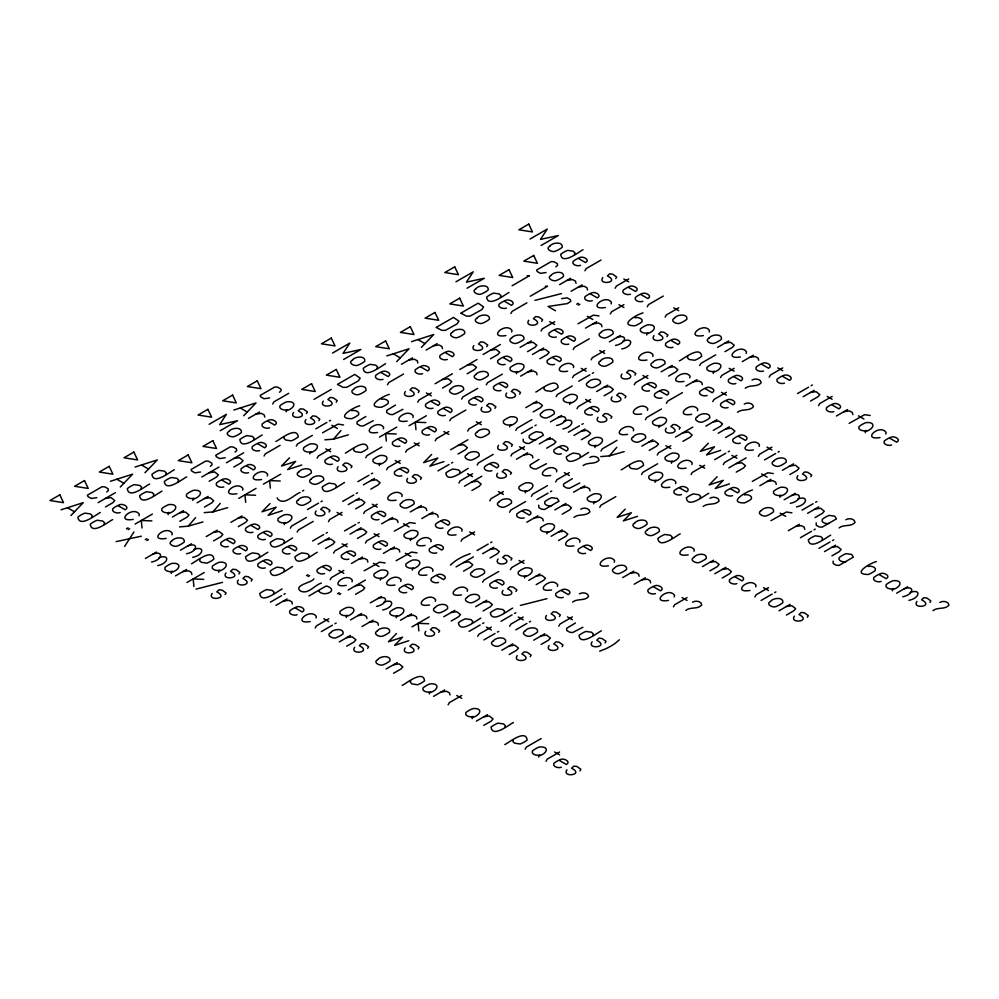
<?xml version="1.0" encoding="UTF-8"?>
<svg xmlns="http://www.w3.org/2000/svg" width="999" height="999" viewBox="0 0 999 999"><rect width="100%" height="100%" fill="white"/><g stroke="black" fill="none" stroke-linecap="round" stroke-linejoin="round"><path stroke-width="1.5" d="M277.272 497.827L277.247 498.451C283.766 506.63 293.906 494.692 300.05 492.457M191.92 574.512L191.358 572.327L188.461 570.791L182.917 571.59M264.797 417.095L264.236 414.91L261.338 413.374L255.781 414.173M292.357 604.008L291.808 601.81L288.911 600.287L283.354 601.086M417.819 362.949L417.257 360.764L414.36 359.228L408.803 360.027M367.869 562.112L367.32 559.915L364.423 558.379L358.866 559.19M442.495 348.701L441.933 346.503L439.036 344.98L433.479 345.779M397.989 522.489L397.427 520.304L394.53 518.768L388.973 519.567M366.933 618.556L366.371 616.371L363.474 614.835L357.929 615.634M399.787 552.035L399.225 549.837L396.328 548.314L390.771 549.113M378.409 625.187L377.847 622.989L374.95 621.465L369.393 622.265M426.723 510.589L426.161 508.391L423.276 506.868L417.719 507.667M438.199 517.22L437.637 515.022L434.752 513.498L429.195 514.298M416.895 618.905L416.333 616.708L413.436 615.184L407.879 615.983M537.037 374.787L536.475 372.602L533.578 371.066L528.034 371.865M576.023 283.304L575.461 281.106L572.564 279.583L567.007 280.382M449.975 695.004L449.425 692.806L446.528 691.283L440.971 692.082M587.499 289.935L586.937 287.737L584.04 286.201L578.483 287.013M532.867 457.879L532.305 455.681L529.408 454.145L523.851 454.957M601.947 326.773L601.386 324.575L598.488 323.039L592.931 323.851M543.244 520.866L542.682 518.668L539.785 517.132L534.228 517.944M590.009 490.871L589.447 488.673L586.55 487.15L581.006 487.949M702.297 384.702L701.735 382.505L698.838 380.981L693.281 381.78M639.148 576.236L638.586 574.038L635.689 572.502L630.132 573.314M650.624 582.854L650.062 580.656L647.165 579.133L641.608 579.932M758.691 360.264L758.129 358.079L755.244 356.543L749.687 357.342M776.248 484.39L775.686 482.205L772.789 480.669L767.232 481.468M804.757 529.358L804.195 527.16L801.298 525.636L795.753 526.436M852.871 414.647L852.309 412.45L849.412 410.914L843.855 411.725M199.937 559.19L199.675 560.751L201.398 562.312L206.943 563.124A26.636 15.385 0 0 0 213.886 559.115C212.5 547.639 194.455 562.637 191.521 563.748M284.315 436.925L284.053 438.474L285.776 440.047L291.321 440.846A26.636 15.385 0 0 0 298.264 436.838C296.878 425.362 278.833 440.372 275.899 441.471M353.808 448.551L353.546 450.099L355.269 451.673L360.826 452.472A26.636 15.385 0 0 0 367.769 448.464C366.383 436.988 348.326 451.998 345.392 453.096M544.218 387.487L543.956 389.048L545.679 390.609L551.223 391.408A26.636 15.385 0 0 0 558.166 387.4C556.78 375.924 538.736 390.934 535.801 392.033M410.626 680.843L410.364 682.392L412.088 683.953L417.644 684.765A26.636 15.385 0 0 0 424.587 680.756C423.189 669.28 405.144 684.278 402.21 685.389M629.632 465.297L629.37 466.858L631.093 468.419L636.65 469.218A26.636 15.385 0 0 0 643.593 465.209C642.207 453.733 624.15 468.743 621.216 469.842M687.749 356.356L687.474 357.917L689.198 359.478L694.755 360.277A26.636 15.385 0 0 0 701.698 356.268C700.311 344.792 682.267 359.802 679.32 360.901M513.199 740.059L512.924 741.608L514.647 743.181L520.204 743.98A26.636 15.385 0 0 0 527.147 739.972C525.761 728.496 507.717 743.493 504.782 744.605M139.011 515.809L139.311 514.223C132.867 505.157 114.236 522.452 133.229 519.405M171.965 534.84L172.265 533.254C165.822 524.175 147.19 541.47 166.184 538.424M242.67 490.159L242.969 488.573C236.526 479.508 217.894 496.803 236.888 493.756M267.345 475.911L267.645 474.325C261.201 465.259 242.57 482.554 261.563 479.508M383.341 428.883L383.641 427.297C377.197 418.231 358.566 435.527 377.572 432.48M412.962 417.495L413.261 415.909C406.818 406.83 388.186 424.125 407.192 421.079M316.009 617.994L316.308 616.408C309.865 607.342 291.233 624.637 310.227 621.59M352.035 581.805L352.335 580.219C345.891 571.153 327.26 588.436 346.266 585.402M401.873 496.578L402.172 494.992C395.716 485.926 377.098 503.221 396.091 500.174M511.675 331.993L511.988 330.407C505.531 321.341 486.913 338.636 505.906 335.589M400.774 581.443L401.074 579.857C394.63 570.791 375.999 588.086 395.005 585.039M430.894 541.833L431.193 540.247C424.737 531.181 406.118 548.476 425.112 545.429M432.692 571.378L432.992 569.792C426.548 560.714 407.917 578.009 426.91 574.962M461.85 531.206L462.15 529.62C455.706 520.554 437.075 537.849 456.068 534.802M435.339 601.398L435.639 599.812C429.195 590.746 410.564 608.041 429.558 604.994M573.401 367.62L573.701 366.034C567.257 356.968 548.626 374.263 567.619 371.216M611.138 303.921L611.45 302.335C604.994 293.269 586.376 310.564 605.369 307.517M467.245 591.321L467.557 589.735C461.101 580.669 442.47 597.964 461.476 594.917M556.505 471.865L556.818 470.279C550.362 461.213 531.743 478.509 550.736 475.462M652.747 356.443L653.046 354.857C646.603 345.791 627.971 363.074 646.965 360.027M633.378 430.756L633.691 429.17C627.235 420.104 608.616 437.387 627.609 434.353M557.392 586.363L557.692 584.79C551.248 575.711 532.617 593.006 551.61 589.959M579.72 542.27L580.032 540.684C573.576 531.618 554.957 548.901 573.95 545.854M647.452 410.377L647.764 408.791C641.308 399.725 622.689 417.02 641.683 413.973M709.153 332.005L709.452 330.419C703.009 321.353 684.377 338.649 703.371 335.602M689.772 377.822L690.084 376.236C683.628 367.17 665.009 384.453 684.003 381.406M614.285 562.225L614.585 560.639C608.141 551.56 589.51 568.856 608.503 565.809M697.439 410.739L697.739 409.153C691.296 400.087 672.664 417.382 691.658 414.335M675.599 483.628L675.911 482.042C669.455 472.977 650.824 490.272 669.829 487.225M746.178 353.384L746.478 351.798C740.034 342.732 721.403 360.027 740.396 356.98M691.895 464.535L692.195 462.949C685.751 453.883 667.12 471.178 686.113 468.131M694.005 551.248L694.305 549.662C687.861 540.596 669.23 557.892 688.236 554.845M674.263 596.853L674.562 595.267C668.119 586.188 649.487 603.483 668.493 600.436M759.153 446.378L759.452 444.792C753.009 435.714 734.377 453.009 753.371 449.962M755.731 586.888L756.031 585.302C749.575 576.223 730.956 593.518 749.949 590.471M885.776 433.978L886.076 432.392C879.632 423.326 861.001 440.621 879.994 437.574M91.708 517.232L92.183 515.571L90.422 513.923L84.878 513.124A26.636 15.385 0 0 0 77.934 517.132C79.321 528.608 97.365 513.598 100.3 512.499M104.058 524.35L104.52 522.702L102.772 521.053L97.215 520.242A26.636 15.385 0 0 0 90.272 524.25C91.658 535.726 109.715 520.729 112.65 519.617M141.071 488.736L141.546 487.075L139.785 485.427L134.228 484.627A26.636 15.385 0 0 0 127.285 488.636C128.684 500.112 146.728 485.102 149.663 484.003M165.747 474.475L166.221 472.827L164.473 471.178L158.916 470.367A26.636 15.385 0 0 0 151.973 474.388C153.359 485.864 171.403 470.854 174.338 469.755M153.409 495.854L153.883 494.205L152.135 492.544L146.578 491.745A26.636 15.385 0 0 0 139.635 495.754C141.021 507.23 159.066 492.232 162 491.121M178.097 481.605L178.559 479.957L176.811 478.296L171.254 477.497A26.636 15.385 0 0 0 164.311 481.506C165.697 492.982 183.754 477.972 186.688 476.873M253.621 439.71L254.083 438.062L252.335 436.413L246.778 435.614A26.636 15.385 0 0 0 239.835 439.622C241.221 451.098 259.278 436.088 262.213 434.99M259.315 557.005L259.79 555.344L258.042 553.696L252.485 552.897A26.636 15.385 0 0 0 245.542 556.905C246.928 568.381 264.972 553.371 267.907 552.272M377.023 368.469L377.497 366.82L375.736 365.159L370.179 364.36A26.636 15.385 0 0 0 363.236 368.369C364.635 379.845 382.679 364.835 385.614 363.736M284.003 542.757L284.465 541.096L282.717 539.448L277.16 538.648A26.636 15.385 0 0 0 270.217 542.657C271.603 554.133 289.66 539.123 292.595 538.024M335.951 487.25L336.413 485.589L334.665 483.941L329.108 483.141A26.636 15.385 0 0 0 322.165 487.15C323.551 498.626 341.608 483.616 344.543 482.517M284.003 571.253L284.478 569.605L282.717 567.944L277.173 567.145A26.636 15.385 0 0 0 270.23 571.153C271.616 582.629 289.66 567.619 292.595 566.52M273.526 593.706L274.001 592.045L272.24 590.397L266.683 589.597A26.636 15.385 0 0 0 259.74 593.606C261.126 605.082 279.183 590.072 282.118 588.973M308.691 557.005L309.153 555.357L307.405 553.696L301.848 552.897A26.636 15.385 0 0 0 294.905 556.905C296.291 568.381 314.348 553.371 317.282 552.272M500.424 297.227L500.899 295.567L499.138 293.918L493.581 293.119A26.636 15.385 0 0 0 486.638 297.128C488.024 308.604 506.081 293.594 509.015 292.495M574.462 254.483L574.937 252.822L573.189 251.174L567.632 250.374A26.636 15.385 0 0 0 560.689 254.383C562.075 265.859 580.119 250.849 583.054 249.75M459.602 473.139L460.077 471.491L458.316 469.842L452.772 469.031A26.636 15.385 0 0 0 445.829 473.039C447.215 484.515 465.259 469.518 468.194 468.406M523.164 439.173L523.289 441.645L526.298 443.281L529.07 443.481L543.468 435.164L541.733 432.492L536.176 431.693A26.636 15.385 0 0 0 529.233 435.701C527.584 438.961 533.653 440.571 536.026 439.747M538.736 505.157L538.873 507.642L541.87 509.265L544.655 509.465L559.04 501.161L557.305 498.489L551.748 497.689A26.636 15.385 0 0 0 544.805 501.698C543.156 504.945 549.225 506.555 551.598 505.744M472.215 622.914L472.689 621.266L470.929 619.617L465.384 618.806A26.636 15.385 0 0 0 458.441 622.814C459.827 634.29 477.872 619.293 480.806 618.181M580.044 457.18L580.506 455.532L578.758 453.871L573.201 453.071A26.636 15.385 0 0 0 566.258 457.08C567.644 468.556 585.701 453.558 588.636 452.447M504.133 612.849L504.595 611.188L502.847 609.54L497.29 608.741A26.636 15.385 0 0 0 490.347 612.749C491.733 624.225 509.79 609.215 512.724 608.116M504.832 727.247L505.294 725.586L503.546 723.938L497.989 723.139A26.636 15.385 0 0 0 491.046 727.147C492.432 738.623 510.489 723.613 513.424 722.514M592.794 635.539L593.256 633.878L591.508 632.23L585.951 631.43A26.636 15.385 0 0 0 579.008 635.439C580.394 646.915 598.451 631.905 601.386 630.806M671.64 538.573L672.115 536.913L670.366 535.264L664.81 534.465A26.636 15.385 0 0 0 657.866 538.473C659.253 549.949 677.297 534.94 680.232 533.841M700.137 498.026L700.611 496.366L698.863 494.717L693.306 493.918A26.636 15.385 0 0 0 686.363 497.927C687.749 509.403 705.794 494.393 708.728 493.294M816.183 522.852L816.32 525.324L819.33 526.96L822.102 527.16L836.488 518.856L834.752 516.183L829.195 515.372A26.636 15.385 0 0 0 822.252 519.38C820.604 522.639 826.673 524.25 829.045 523.439M822.09 539.935L822.552 538.274L820.803 536.625L815.246 535.826A26.636 15.385 0 0 0 808.303 539.835C809.689 551.311 827.746 536.301 830.681 535.202M833.091 561.113L833.228 563.586L836.225 565.222L839.01 565.422L853.396 557.105L851.66 554.433L846.103 553.633A26.636 15.385 0 0 0 839.16 557.642C837.512 560.901 843.581 562.512 845.953 561.688M124.575 546.465L133.953 531.93M179.533 526.898L188.174 526.186L195.579 517.632M204.208 512.649L212.849 511.938L220.255 503.384M324.9 439.835L333.541 439.123L340.946 430.569M600.724 456.593L609.365 455.881L616.77 447.327M70.929 515.496L83.267 502.659L61.051 509.79M120.292 486.988L132.63 474.163L110.414 481.293M144.967 472.739L157.318 459.915L135.09 467.045M243.694 415.746L256.031 402.922L233.816 410.052M396.715 361.601L409.053 348.776L386.838 355.894M421.391 347.352L433.741 334.528L411.513 341.646M289.485 457.854L281.456 466.046L295.654 461.426L287.637 469.617L301.798 464.997M269.992 503.596L261.975 511.8L276.161 507.167L268.144 515.359L282.305 510.739M431.655 454.445L423.638 462.637L437.824 458.004L429.807 466.196L443.968 461.588M396.428 633.591L388.399 641.783L402.597 637.15L394.58 645.354L408.741 640.734M625.187 509.178L617.157 517.37L631.356 512.737L623.326 520.941L637.499 516.321M708.353 443.206L700.336 451.398L714.522 446.765L706.505 454.957L720.666 450.349M717.12 476.76L709.103 484.965L723.288 480.332L715.272 488.523L729.445 483.903M450.437 565.034L454.445 561.65A56.131 32.405 0 0 1 464.323 555.943L470.192 553.633M619.405 639.785L615.396 643.169A56.131 32.405 0 0 1 605.519 648.875L599.65 651.186M306.506 413.536L307.442 411.938L303.496 409.128L300.412 408.778L298.177 410.864C311.588 417.744 287.987 420.492 293.556 412.475M336.238 402.21L337.175 400.599L333.229 397.802L330.145 397.44L327.909 399.538C341.321 406.406 317.719 409.153 323.276 401.136M318.856 420.666L319.78 419.068L315.846 416.258L312.762 415.896L310.527 417.994C323.926 424.875 300.337 427.622 305.894 419.592M418.319 392.595L419.243 390.996L415.309 388.186L412.225 387.837L409.99 389.922C423.389 396.803 399.8 399.55 405.357 391.533M351.074 467.769L351.998 466.158L348.064 463.361L344.967 462.999L342.732 465.097C356.144 471.965 332.542 474.712 338.112 466.695M486.8 346.641L487.724 345.042L483.791 342.232L480.706 341.87L478.471 343.968C491.883 350.849 468.281 353.596 473.838 345.567M238.923 574L239.847 572.402L235.914 569.592L232.829 569.243L230.582 571.328C243.993 578.209 220.392 580.956 225.961 572.939M225.125 594.542L226.049 592.931L222.115 590.134L219.031 589.772L216.795 591.87C230.195 598.738 206.606 601.485 212.163 593.468M541.72 321.353L542.644 319.742L538.711 316.945L535.626 316.583L533.391 318.681C546.79 325.562 523.201 328.296 528.758 320.279M251.261 581.131L252.185 579.532L248.252 576.723L245.167 576.361L242.932 578.458C256.331 585.339 232.742 588.086 238.299 580.057M329.058 512.05L329.982 510.452L326.049 507.642L322.964 507.292L320.729 509.378C334.128 516.258 310.539 519.005 316.096 510.988M615.759 278.609L616.683 276.998L612.749 274.188L609.665 273.838L607.429 275.936C620.841 282.804 597.24 285.552 602.797 277.535M494.955 408.341L495.879 406.743L491.945 403.933L488.861 403.571L486.625 405.669C500.024 412.55 476.436 415.297 481.993 407.267M420.567 479.395L421.491 477.784L417.557 474.975L414.473 474.625L412.237 476.723C425.636 483.591 402.048 486.338 407.604 478.321M519.63 394.093L520.554 392.495L516.62 389.685L513.536 389.323L511.301 391.421C524.712 398.301 501.111 401.049 506.668 393.019M511.513 446.403L512.437 444.792L508.503 441.995L505.419 441.633L503.171 443.731C516.583 450.599 492.982 453.346 498.551 445.329M510.526 474.325L511.451 472.727L507.517 469.917L504.433 469.567L502.197 471.653C515.596 478.533 492.007 481.281 497.564 473.264M666.982 336.675L667.906 335.077L663.973 332.267L660.888 331.905L658.653 334.003C672.065 340.884 648.463 343.631 654.02 335.602M634.914 375.149L635.839 373.551L631.905 370.741L628.808 370.392L626.573 372.477C639.984 379.358 616.383 382.105 621.952 374.088M625.049 397.952L625.973 396.353L622.04 393.544L618.943 393.194L616.708 395.279C630.119 402.16 606.518 404.907 612.087 396.89M610.976 418.331L611.9 416.72L607.966 413.923L604.882 413.561L602.634 415.659C616.046 422.527 592.444 425.274 598.014 417.257M367.657 648.326L368.581 646.728L364.647 643.918L361.563 643.568L359.328 645.654C372.727 652.534 349.138 655.282 354.695 647.265M511.026 560.114L511.95 558.516L508.016 555.706L504.932 555.344L502.697 557.442C516.096 564.323 492.507 567.07 498.064 559.04M418.156 648.988L419.081 647.389L415.147 644.58L412.063 644.218L409.827 646.316C423.226 653.196 399.637 655.943 405.194 647.914M438.736 632.367L439.66 630.769L435.726 627.959L432.642 627.609L430.407 629.695C443.806 636.575 420.217 639.323 425.774 631.306M679.22 429.233L680.157 427.634L676.223 424.825L673.126 424.475L670.891 426.561C684.303 433.441 660.701 436.188 666.271 428.171M515.971 591.47L516.895 589.872L512.962 587.062L509.877 586.7L507.642 588.798C521.053 595.679 497.452 598.413 503.009 590.397M559.415 616.545L560.339 614.947L556.406 612.137L553.321 611.788L551.086 613.873C564.485 620.754 540.896 623.501 546.453 615.484M530.182 656.668L531.106 655.069L527.172 652.26L524.088 651.91L521.853 653.995C535.264 660.876 511.663 663.623 517.22 655.606M562.1 646.603L563.024 644.992L559.09 642.182L556.006 641.833L553.771 643.93C567.17 650.799 543.581 653.546 549.138 645.529M605.082 642.919L606.018 641.321L602.072 638.511L598.988 638.149L596.753 640.247C610.164 647.127 586.563 649.874 592.132 641.845M810.801 476.698L811.725 475.099L807.791 472.29L804.707 471.94L802.472 474.026C815.871 480.906 792.282 483.653 797.839 475.636M579.944 770.891L580.869 769.292L576.935 766.483L573.851 766.133L571.615 768.219C585.027 775.099 561.426 777.846 566.982 769.829M807.367 617.22L808.303 615.609L804.357 612.799L801.273 612.449L799.038 614.547C812.449 621.415 788.848 624.163 794.417 616.146M929.919 602.472L930.843 600.874L926.91 598.064L923.825 597.702L921.59 599.8C934.989 606.68 911.4 609.427 916.957 601.398M106.718 491.983L108.454 490.372L108.104 488.773L104.87 486.9L102.085 486.7L87.413 495.179L87.999 496.64L91.284 498.476L96.841 497.677M279.483 392.232L281.219 390.634L280.869 389.023L277.635 387.162L274.85 386.963L260.177 395.429L260.764 396.89L264.048 398.738L269.605 397.939M228.883 431.418C223.826 434.14 231.431 437.999 234.44 436.501A26.636 15.385 0 0 0 241.383 432.492C242.407 426.673 231.481 427.609 229.133 431.281M210.377 466.333L212.113 464.722L211.763 463.124L208.529 461.251L205.744 461.051L191.071 469.53L191.658 470.991L194.942 472.839L200.499 472.028M352.285 360.177C347.227 362.899 354.832 366.745 357.842 365.247A26.636 15.385 0 0 0 364.785 361.238C365.809 355.432 354.895 356.356 352.535 360.027M235.052 452.085L236.788 450.474L236.438 448.876L233.204 447.003L230.432 446.803L215.747 455.282L216.346 456.743L219.63 458.578L225.187 457.779M475.686 288.936C470.629 291.646 478.234 295.504 481.243 294.006A26.636 15.385 0 0 0 488.186 289.997C489.21 284.191 478.296 285.115 475.936 288.786M353.521 389.385C348.464 392.108 356.069 395.954 359.078 394.468A26.636 15.385 0 0 0 366.021 390.459C367.045 384.64 356.131 385.564 353.771 389.248M549.725 246.179C544.667 248.901 552.272 252.759 555.282 251.261A26.636 15.385 0 0 0 562.225 247.252C563.249 241.433 552.335 242.37 549.974 246.041M171.766 540.934C166.708 543.656 174.313 547.514 177.322 546.016A26.636 15.385 0 0 0 184.266 542.007C185.29 536.188 174.363 537.125 172.015 540.796M452.247 332.392C447.177 335.115 454.795 338.961 457.804 337.462A26.636 15.385 0 0 0 464.747 333.454C465.771 327.647 454.845 328.571 452.497 332.242M476.923 318.144C471.865 320.866 479.47 324.712 482.48 323.214A26.636 15.385 0 0 0 489.423 319.205C490.447 313.399 479.532 314.323 477.172 317.994M555.906 266.845L557.642 265.235L557.292 263.636L554.058 261.763L551.273 261.563L536.6 270.042L537.187 271.503L540.471 273.339L546.028 272.54M550.961 275.399C545.904 278.109 553.508 281.968 556.518 280.469A26.636 15.385 0 0 0 563.461 276.461C564.485 270.654 553.571 271.578 551.211 275.249M298.863 471.828C293.806 474.55 301.411 478.396 304.42 476.91A26.636 15.385 0 0 0 311.363 472.902C312.387 467.082 301.473 468.007 299.113 471.678M311.213 478.958C306.156 481.68 313.761 485.526 316.77 484.028A26.636 15.385 0 0 0 323.713 480.019C324.737 474.213 313.811 475.137 311.463 478.808M298.202 499.937C293.144 502.659 300.749 506.518 303.758 505.019A26.636 15.385 0 0 0 310.701 501.011C311.725 495.192 300.799 496.116 298.451 499.8M511.488 338.087C506.418 340.809 514.023 344.667 517.032 343.169A26.636 15.385 0 0 0 523.976 339.161C525.012 333.341 514.085 334.278 511.725 337.949M451.136 388.748C446.078 391.471 453.683 395.317 456.693 393.818A26.636 15.385 0 0 0 463.636 389.81C464.66 384.003 453.733 384.927 451.386 388.599M475.811 374.5C470.754 377.222 478.359 381.069 481.368 379.57A26.636 15.385 0 0 0 488.311 375.562C489.335 369.755 478.421 370.679 476.061 374.35M600.711 332.605C595.641 335.327 603.246 339.185 606.256 337.687A26.636 15.385 0 0 0 613.199 333.678C614.235 327.859 603.309 328.796 600.948 332.467M476.948 432.142C471.89 434.865 479.495 438.723 482.505 437.225A26.636 15.385 0 0 0 489.448 433.216C490.472 427.397 479.557 428.334 477.197 432.005M401.673 502.684C396.615 505.407 404.22 509.253 407.23 507.754A26.636 15.385 0 0 0 414.173 503.746C415.197 497.939 404.27 498.863 401.923 502.534M466.708 454.732C461.65 457.455 469.255 461.301 472.265 459.815A26.636 15.385 0 0 0 479.208 455.806C480.232 449.987 469.318 450.911 466.958 454.595M600.349 360.901C595.292 363.624 602.897 367.47 605.906 365.984A26.636 15.385 0 0 0 612.849 361.975C613.873 356.156 602.959 357.08 600.599 360.764M541.845 412.624C536.788 415.347 544.393 419.193 547.402 417.694A26.636 15.385 0 0 0 554.345 413.686C555.369 407.879 544.455 408.803 542.095 412.475M588.011 382.28C582.954 385.002 590.559 388.848 593.568 387.35A26.636 15.385 0 0 0 600.511 383.341C601.535 377.535 590.621 378.459 588.261 382.13M674.387 318.157C669.33 320.879 676.935 324.725 679.944 323.226A26.636 15.385 0 0 0 686.887 319.218C687.911 313.411 676.997 314.335 674.637 318.007M652.547 362.537C647.489 365.259 655.094 369.118 658.104 367.62A26.636 15.385 0 0 0 665.047 363.611C666.071 357.792 655.157 358.728 652.797 362.4M708.953 338.112C703.895 340.834 711.5 344.68 714.51 343.181A26.636 15.385 0 0 0 721.453 339.173C722.477 333.366 711.55 334.29 709.203 337.962M499.05 501.91C493.993 504.632 501.598 508.479 504.607 506.98A26.636 15.385 0 0 0 511.55 502.972C512.574 497.165 501.66 498.089 499.3 501.76M330.619 632.654C325.562 635.376 333.167 639.223 336.176 637.724A26.636 15.385 0 0 0 343.119 633.716C344.143 627.909 333.229 628.833 330.869 632.504M377.172 631.031C372.115 633.753 379.72 637.599 382.729 636.101A26.636 15.385 0 0 0 389.672 632.092C390.696 626.286 379.77 627.21 377.422 630.881M633.191 436.85C628.121 439.572 635.726 443.431 638.736 441.933A26.636 15.385 0 0 0 645.679 437.924C646.715 432.105 635.789 433.042 633.428 436.713M472.152 571.878C467.095 574.6 474.7 578.446 477.709 576.947A26.636 15.385 0 0 0 484.652 572.939C485.676 567.132 474.762 568.056 472.402 571.728M435.139 607.492C430.082 610.214 437.687 614.073 440.696 612.574A26.636 15.385 0 0 0 447.639 608.566C448.663 602.747 437.737 603.683 435.389 607.355M377.522 659.727C372.465 662.449 380.07 666.308 383.079 664.81A26.636 15.385 0 0 0 390.022 660.801C391.046 654.982 380.132 655.918 377.772 659.59M697.24 416.845C692.182 419.568 699.787 423.414 702.796 421.915A26.636 15.385 0 0 0 709.74 417.907C710.764 412.1 699.837 413.024 697.489 416.695M467.045 597.427C461.988 600.149 469.592 603.995 472.602 602.497A26.636 15.385 0 0 0 479.545 598.488C480.581 592.682 469.655 593.606 467.295 597.277M634.565 523.151C629.507 525.874 637.112 529.72 640.122 528.221A26.636 15.385 0 0 0 647.065 524.213C648.089 518.406 637.175 519.33 634.815 523.001M493.156 640.996C488.099 643.718 495.704 647.564 498.713 646.066A26.636 15.385 0 0 0 505.656 642.057C506.68 636.251 495.754 637.175 493.406 640.846M646.915 530.269C641.845 532.991 649.45 536.85 652.459 535.352A26.636 15.385 0 0 0 659.402 531.343C660.439 525.524 649.512 526.461 647.152 530.132M525.062 630.918C520.004 633.641 527.609 637.487 530.619 636.001A26.636 15.385 0 0 0 537.562 631.992C538.586 626.173 527.672 627.097 525.312 630.781M614.085 568.319C609.028 571.041 616.633 574.887 619.642 573.401A26.636 15.385 0 0 0 626.585 569.393C627.609 563.573 616.695 564.497 614.335 568.181M773.775 461.026C768.706 463.748 776.31 467.594 779.32 466.108A26.636 15.385 0 0 0 786.263 462.1C787.299 456.281 776.373 457.205 774.013 460.889M693.806 557.355C688.748 560.077 696.353 563.923 699.362 562.425A26.636 15.385 0 0 0 706.305 558.416C707.329 552.609 696.415 553.533 694.055 557.205M761.063 510.689C756.006 513.411 763.611 517.257 766.62 515.759A26.636 15.385 0 0 0 773.563 511.75C774.587 505.944 763.673 506.868 761.313 510.539M770.341 601.535C765.284 604.258 772.889 608.104 775.898 606.618A26.636 15.385 0 0 0 782.841 602.609C783.865 596.79 772.951 597.714 770.591 601.398M151.561 562.037C162.887 559.827 163.736 550.049 152.785 554.208M186.576 553.758C197.914 551.548 198.764 541.77 187.812 545.929M615.521 345.442C626.848 343.231 627.697 333.454 616.758 337.6M556.655 425.449C567.994 423.239 568.843 413.461 557.892 417.607M376.523 606.43C387.849 604.22 388.698 594.442 377.759 598.588M790.309 503.346C801.648 501.136 802.497 491.358 791.545 495.516M902.759 596.765C914.085 594.555 914.934 584.777 903.995 588.923M169.281 512.437C166.845 513.636 160.202 512.075 161.85 508.578A26.636 15.385 0 0 1 168.794 504.57C179.158 503.583 177.148 511.113 168.107 513.611L168.169 514.635M193.968 498.176C191.521 499.388 184.877 497.814 186.526 494.33A26.636 15.385 0 0 1 193.469 490.322C203.833 489.335 201.835 496.865 192.795 499.363L192.857 500.387M172.415 571.241C169.98 572.439 163.337 570.879 164.985 567.395A26.636 15.385 0 0 1 171.928 563.386C182.293 562.387 180.282 569.917 171.241 572.415L171.304 573.451M411.563 538.311C409.115 539.51 402.472 537.949 404.12 534.465A26.636 15.385 0 0 1 411.064 530.457C421.428 529.458 419.418 537 410.389 539.485L410.452 540.521M714.372 371.166C711.937 372.365 705.294 370.804 706.942 367.32A26.636 15.385 0 0 1 713.885 363.311C724.25 362.312 722.24 369.842 713.211 372.34L713.274 373.376M594.817 501.623C592.382 502.834 585.739 501.261 587.387 497.777A26.636 15.385 0 0 1 594.33 493.768C604.695 492.769 602.684 500.312 593.643 502.797L593.706 503.833M209.141 424.3L226.411 414.323L219.63 424.65L237.525 420.729L220.242 430.706M332.542 353.047L349.825 343.069L343.032 353.409L360.926 349.488L343.644 359.465M455.944 281.805L473.226 271.828L466.433 282.155L484.328 278.246L467.045 288.224M529.982 239.061L547.265 229.083L540.471 239.41L558.379 235.489L541.096 245.467M98.077 502.672L115.36 492.694M288.736 393.306L273.926 401.86L272.69 403.996M248.376 418.456L259.49 412.038M105.482 506.943L112.887 502.672L114.735 500.536L111.039 497.589L105.482 498.389M337.475 384.403L354.757 374.425L360.189 378.159L358.454 380.831L346.728 387.337L343.032 387.337L337.724 384.54M436.201 327.397L453.484 317.42L458.916 321.166L457.18 323.838L445.454 330.344L441.758 330.344L436.451 327.547M460.876 313.149L478.159 303.172L483.603 306.918L481.868 309.59L470.142 316.096L466.433 316.096L461.126 313.299M314.036 399.363L331.306 389.385M512.112 285.739L529.395 275.761L527.147 275.749M201.736 477.023L219.018 467.045M226.411 462.774L243.694 452.797M401.398 364.31L412.512 357.892M426.073 350.062L437.187 343.644M126.461 528.746L128.072 527.822M135.102 524.05L152.385 514.073M209.141 481.293L216.546 477.023L218.394 474.887L214.698 471.94L209.141 472.739M233.816 467.045L241.234 462.774L243.082 460.639L239.373 457.692L233.816 458.491M530.282 296.228L547.564 286.251L545.317 286.238M128.072 529.67L129.67 528.746M280.107 445.317L265.297 453.871L264.061 456.006M403.509 374.076L388.698 382.617L387.462 384.765M526.91 302.822L512.1 311.376L510.864 313.511M600.961 260.077L586.138 268.631L584.914 270.766M559.602 284.653L570.716 278.246M315.771 428.858L326.873 422.452M329.345 421.029L330.582 420.317M359.69 405.769C352.272 407.829 334.84 418.681 351.673 418.681A26.636 15.385 0 0 0 358.616 414.672C360.264 411.401 354.058 409.665 351.673 410.689M312.312 435.414L297.502 443.968L296.266 446.103M172.377 517.057L183.479 510.651M197.053 502.809L208.167 496.403M322.552 432.779L337.987 424.138L343.544 424.95M389.31 394.368C381.893 396.428 364.473 407.292 381.293 407.292A26.636 15.385 0 0 0 388.236 403.284C389.885 400.012 383.678 398.276 381.293 399.288M571.078 291.283L582.192 284.865M145.305 539.622L146.915 538.698M179.783 521.341L187.188 517.057L189.036 514.922L185.327 511.988L179.783 512.787M204.458 507.092L211.863 502.809L213.711 500.674L210.002 497.739L204.458 498.538M146.915 540.546L148.514 539.622M365.834 416.471L357.068 421.803L357.068 423.938L360.314 425.811L363.087 426.011L373.276 420.729M395.467 405.082L386.688 410.402L386.688 412.55L389.935 414.41L392.707 414.622L402.897 409.34M483.104 354.483L500.374 344.505M435.089 383.753L452.372 373.776M459.765 369.505L477.047 359.528M238.761 498.401L256.044 488.424M263.449 484.153L280.731 474.175M576.685 304.208L578.296 303.284M578.296 305.132L579.895 304.208M330.694 448.876L318.356 456.006L317.12 458.141M431.281 392.957L418.931 400.075L417.707 402.222M490.509 358.753L497.914 354.483L499.762 352.347L496.066 349.4L490.509 350.199M554.682 321.703L542.332 328.833L541.096 330.969M628.721 278.958L616.383 286.089L615.147 288.224M145.379 558.478L156.493 552.06M442.495 388.037L449.9 383.753L451.748 381.618L448.052 378.683L442.495 379.483M467.17 373.788L474.587 369.505L476.436 367.37L472.727 364.435L467.17 365.234M520.129 347.352L531.231 340.946M180.407 550.199L191.521 543.781M206.194 536.588L217.307 530.182M230.881 522.34L241.983 515.934M379.445 437.125L396.728 427.147M527.534 351.636L534.94 347.352L536.788 345.217L533.079 342.282L527.534 343.082M157.73 565.609C169.056 563.399 169.905 553.621 158.966 557.767M577.996 323.776L593.431 315.135L598.988 315.934M409.066 425.724L426.348 415.746M532.467 354.483L543.581 348.064M213.599 540.871L221.004 536.588L222.864 534.453L219.143 531.518L213.599 532.317M238.286 526.623L245.692 522.34L247.54 520.204L243.831 517.27L238.286 518.069M477.672 388.386L462.862 396.94L461.625 399.076M502.36 374.138L487.537 382.692L486.313 384.827M623.913 304.683L611.563 311.8L610.327 313.936M302.522 491.033L303.758 490.322M585.526 328.122L596.64 321.703M381.805 447.04L366.995 455.594L365.759 457.729M192.745 557.33C204.083 555.119 204.932 545.342 193.981 549.487M539.872 358.753L547.277 354.483L549.125 352.347L545.417 349.413L539.872 350.212M520.629 376.148L531.73 369.73M175.512 575.874L186.613 569.455M465.846 410.052L451.036 418.606L449.8 420.741M589.248 338.811L574.425 347.365L573.201 349.5M663.286 296.066L648.476 304.62L647.24 306.755M643.044 312.874C635.614 314.935 618.194 325.786 635.014 325.786A26.636 15.385 0 0 0 641.957 321.778C643.606 318.506 637.399 316.77 635.014 317.794M419.193 442.969L406.843 450.099L405.606 452.235M307.455 509.565L318.569 503.146M321.029 501.723L322.265 501.011M357.854 481.655L368.968 475.249M371.428 473.826L372.664 473.114M186.975 582.492L204.258 572.514M448.813 431.568L436.463 438.698L435.239 440.834M400.199 460.502L387.849 467.632L386.613 469.767M609.34 341.87L620.454 335.464M306.406 517.494L291.596 526.048L290.359 528.184M363.411 484.865L374.513 478.459M342.682 501.398L353.796 494.992M356.256 493.556L357.492 492.844M481.268 421.815L468.918 428.933L467.694 431.081M604.67 350.574L592.32 357.692L591.096 359.827M678.708 307.817L666.37 314.947L665.134 317.083M313.199 521.416L298.389 529.97L297.153 532.105M370.816 489.148L378.221 484.865L380.07 482.729L376.361 479.795L370.816 480.594M348.239 504.607L359.353 498.189M586.163 368.381L573.813 375.512L572.577 377.647M621.69 349.001C633.016 346.79 633.865 337.013 622.926 341.159M342.02 512.412L329.67 519.53L328.446 521.678M450.661 449.75L467.944 439.772M525.799 407.629L536.913 401.223M355.644 508.878L363.049 504.607L364.897 502.472L361.188 499.537L355.644 500.337M578.758 381.206L589.86 374.8M592.332 373.364L593.568 372.652M572.215 385.976L557.405 394.53L556.168 396.665M458.066 454.021L465.472 449.75L467.332 447.602L463.623 444.667L458.066 445.467M533.204 411.913L540.609 407.629L542.469 405.494L538.748 402.56L533.204 403.359M312.575 541.008L323.688 534.602M326.149 533.179L327.385 532.455M377.247 504.245L364.897 511.376L363.673 513.511M437.949 470.904L449.063 464.498M451.536 463.061L452.772 462.35M531.855 419.667L517.045 428.221L515.809 430.357M318.132 544.218L329.233 537.799M344.493 530.944L355.594 524.525M358.067 523.101L359.303 522.39M521.366 433.566L532.467 427.147M534.94 425.724L536.176 425.012M596.653 391.546L607.767 385.127M350.037 534.14L361.151 527.734M325.537 548.488L332.942 544.218L334.79 542.082L331.081 539.148L325.537 539.947M493.244 454.383L478.434 462.924L477.197 465.072M550.486 421.878L561.6 415.472M590.596 399.438L578.259 406.568L577.022 408.703M381.568 523.851L392.682 517.432M347.14 543.868L334.79 550.986L333.554 553.121M604.058 395.816L611.463 391.546L613.324 389.398L609.602 386.463L604.058 387.262M357.442 538.424L364.847 534.14L366.708 532.005L362.987 529.07L357.442 529.87M472.515 473.763L460.177 480.881L458.941 483.017M410.314 511.95L421.416 505.531M524.463 446.753L512.125 453.883L510.889 456.019M647.864 375.512L635.526 382.642L634.29 384.777M306.418 575.636L308.029 574.712M379.046 533.791L366.708 540.921L365.472 543.056M661.188 371.803L672.302 365.397M562.837 429.008C574.163 426.798 575.012 417.02 564.06 421.166M308.029 576.573L309.628 575.636M464.498 486.226L481.78 476.248M539.26 443.906L550.374 437.487M516.446 459.228L527.559 452.809M270.392 602.147L281.506 595.741M283.966 594.318L285.202 593.606M394.28 531.181L409.702 522.552L415.259 523.351M313.898 578.821C312.425 582.517 293.306 585.127 300.324 590.933C307.992 595.054 314.648 585.014 321.316 583.104M568.394 432.217L579.495 425.811M581.967 424.375L583.204 423.663M717.594 347.365L728.696 340.959M421.79 518.568L432.892 512.162M668.593 376.086L675.998 371.803L677.859 369.667L674.138 366.733L668.593 367.532M471.903 490.509L479.308 486.226L481.156 484.09L477.46 481.156L471.903 481.955M546.665 448.176L554.07 443.906L555.919 441.758L552.21 438.823L546.665 439.622M275.949 605.357L287.05 598.95M351.461 563.461L362.562 557.042M573.95 435.427L585.052 429.008M715.734 354.845L700.923 363.399L699.687 365.534M343.818 570.441L331.468 577.572L330.232 579.707M724.999 351.648L732.404 347.365L734.253 345.229L730.544 342.295L724.999 343.094M539.01 459.453L530.232 464.785L530.232 466.92L533.478 468.793L536.251 468.993L546.441 463.711M308.966 595.928L326.248 585.951C340.097 590.284 323.189 597.814 318.718 590.871M383.366 553.384L394.48 546.977M581.356 439.697L588.761 435.427L590.609 433.291L586.9 430.357L581.356 431.156M364.173 570.804L379.595 562.162L385.152 562.961M503.371 491.57L491.033 498.701L489.797 500.836M685.876 386.064L696.99 379.645M682.429 392.619L667.619 401.161L666.383 403.309M337.6 593.643L339.21 592.719M396.079 560.726L411.513 552.085L417.058 552.884M742.282 361.626L753.383 355.207M339.21 594.567L340.809 593.643M348.139 590.047L365.422 580.069M661.45 409.003L646.64 417.557L645.404 419.692M734.128 368.319L721.79 375.437L720.554 377.572M617.02 440.347L602.21 448.901L600.973 451.036M355.544 594.318L362.949 590.047L364.797 587.899L361.101 584.964L355.544 585.764M569.268 472.627L556.93 479.745L555.694 481.893M547.427 485.664L532.617 494.205L531.381 496.353M525.599 501.548L510.776 510.102L509.552 512.237M474.612 531.967L462.262 539.098L461.038 541.233M328.771 618.756L316.433 625.886L315.197 628.021M572.34 478.696L563.561 484.028L563.561 486.163L566.808 488.036L569.58 488.236L579.77 482.954M536.938 499.55L548.039 493.144M550.511 491.72L551.748 491.008M726.36 392.332L714.01 399.45L712.786 401.586M370.354 602.872L381.456 596.453M641.82 446.116L652.934 439.71M321.366 631.58L332.48 625.174M334.94 623.738L336.176 623.026M782.754 367.894L770.416 375.025L769.18 377.16M350.512 619.917L361.626 613.498M573.601 492.22L584.702 485.814M649.238 450.399L656.643 446.116L658.491 443.981L654.782 441.046L649.238 441.845M477.085 550.499L488.186 544.08M490.659 542.657L491.895 541.945M526.823 522.215L537.937 515.796M675.524 437.075L692.806 427.097M456.106 566.883L473.389 556.905M554.832 509.89L565.946 503.471M382.692 609.989C394.031 607.779 394.88 598.001 383.928 602.16M482.629 553.696L493.743 547.29M670.829 445.766L658.491 452.884L657.255 455.032M705.881 426.111L716.982 419.692M361.988 626.535L373.102 620.129M682.929 441.346L690.334 437.075L692.182 434.94L688.486 431.993L682.929 432.804M339.26 641.92L350.374 635.501M463.511 571.166L470.916 566.883L472.777 564.747L469.068 561.813L463.511 562.612M562.237 514.16L569.642 509.89L571.49 507.754L567.782 504.82L562.237 505.606M490.034 557.979L497.452 553.696L499.3 551.56L495.591 548.626L490.034 549.425M713.286 430.382L720.691 426.111L722.539 423.963L718.83 421.029L713.286 421.828M657.629 463.786L642.819 472.34L641.583 474.475M346.665 646.191L354.071 641.92L355.931 639.785L352.21 636.85L346.665 637.637M718.219 433.229L729.332 426.823M400.474 620.254L411.588 613.848M615.809 496.64L600.998 505.194L599.762 507.33M797.577 393.544L808.678 387.137M811.151 385.714L812.387 384.99M551.136 536.251L562.25 529.845M725.624 437.512L733.029 433.229L734.889 431.093L731.168 428.159L725.624 428.958M498.688 571.515L483.878 580.069L482.642 582.205M803.121 396.753L814.235 390.334M523.988 560.476L511.638 567.594L510.402 569.73M558.541 540.534L565.946 536.251L567.807 534.115L564.085 531.181L558.541 531.98M411.95 626.885L429.233 616.907M810.526 401.024L817.944 396.753L819.792 394.617L816.083 391.683L810.526 392.482M704.657 465.297L692.307 472.415L691.083 474.55M714.647 459.665L725.761 453.259M728.234 451.823L729.47 451.111M443.781 616.758L454.882 610.352M832.13 396.403L819.792 403.521L818.556 405.656M736.875 455.394L724.525 462.512L723.288 464.66M475.686 606.693L486.8 600.274M451.186 621.041L458.591 616.758L460.439 614.622L456.73 611.688L451.186 612.487M528.796 580.357L539.91 573.938M728.845 467.869L746.128 457.892M483.091 610.963L490.509 606.693L492.357 604.545L488.648 601.61L483.091 602.409M386.163 668.993L397.277 662.587M771.915 447.127L759.577 454.258L758.341 456.393M536.201 584.627L543.618 580.357L545.466 578.221L541.758 575.287L536.201 576.073M736.251 472.14L743.656 467.869L745.516 465.721L741.807 462.787L736.251 463.586M836.45 415.996L847.564 409.578M393.569 673.276L400.974 668.993L402.834 666.857L399.113 663.923L393.569 664.722M764.51 459.952L775.624 453.546M778.084 452.122L779.32 451.411M469.08 631.368L480.194 624.962M482.654 623.526L483.891 622.814M491.296 627.097L478.958 634.228L477.722 636.363M500.998 621.303L512.1 614.885M514.572 613.461L515.809 612.749M849.162 423.339L864.597 414.697L870.154 415.497M752.297 481.406L767.731 472.764L773.288 473.563M523.214 617.02L510.864 624.15L509.64 626.286M483.891 639.922L495.005 633.516M497.477 632.08L498.713 631.368M782.404 470.292L793.518 463.873M752.434 490.022C745.004 492.082 727.584 502.934 744.405 502.934A26.636 15.385 0 0 0 751.348 498.926C752.996 495.654 746.79 493.918 744.405 494.942M759.827 485.751L770.941 479.333M515.809 629.845L526.923 623.438M529.383 622.015L530.619 621.303M789.822 474.562L797.227 470.292L799.075 468.156L795.366 465.222L789.822 466.009M622.727 577.584L633.841 571.166M501.798 650.262L512.899 643.843M433.566 696.353L444.667 689.947M572.377 616.907L560.027 624.038L558.803 626.173M533.703 640.184L544.817 633.766M509.203 654.532L516.608 650.262L518.456 648.114L514.747 645.179L509.203 645.978M634.203 584.215L645.317 577.797M784.14 499.787L795.254 493.369M575.436 622.976L566.67 628.309L566.67 630.444L569.905 632.317L572.689 632.517L582.867 627.247M541.108 644.455L548.513 640.184L550.374 638.049L546.653 635.114L541.108 635.913M461.7 695.504L449.363 702.622L448.126 704.77M770.941 520.666L786.375 512.025L791.92 512.824M796.49 506.918C807.816 504.707 808.666 494.93 797.714 499.075M702.447 566.62L713.561 560.202M802.047 510.127L813.149 503.708M815.621 502.285L816.857 501.573M807.604 513.324L818.705 506.918M709.852 570.891L717.27 566.62L719.118 564.472L715.409 561.538L709.852 562.337M788.336 530.706L799.45 524.3M714.797 573.738L725.898 567.332M815.009 517.607L822.414 513.324L824.262 511.188L820.554 508.254L815.009 509.053M687.025 597.602L674.687 604.732L673.451 606.868M722.202 578.021L729.607 573.738L731.455 571.603L727.747 568.668L722.202 569.467M476.386 721.091L487.5 714.672M800.436 537.687L811.538 531.281M814.01 529.857L815.246 529.145M483.791 725.361L491.208 721.091L493.056 718.943L489.348 716.008L483.791 716.807M818.955 548.376L830.057 541.97M832.529 540.546L833.765 539.835M824.5 551.585L835.614 545.179M768.493 587.637L756.143 594.767L754.907 596.903M831.905 555.869L839.31 551.585L841.17 549.45L837.449 546.515L831.905 547.315M761.088 600.461L772.19 594.055M774.662 592.632L775.898 591.92M541.196 738.548L526.373 747.09L525.149 749.238M778.983 610.801L790.097 604.383M876.348 561.563C868.918 563.623 851.498 574.475 868.318 574.475A26.636 15.385 0 0 0 875.261 570.466C876.91 567.195 870.703 565.459 868.318 566.483M786.388 615.072L793.793 610.801L795.641 608.666L791.932 605.731L786.388 606.53M559.577 752.01L547.24 759.14L546.003 761.275M896.59 593.206L907.691 586.788M908.928 600.337C920.266 598.114 921.115 588.336 910.164 592.494M583.104 465.621C587.749 461.763 595.042 464.885 599.013 460.114C598.838 456.293 592.582 455.457 589.872 457.442M745.266 388.249C749.912 384.403 757.205 387.525 761.176 382.742C761.001 378.933 754.745 378.084 752.022 380.07M737.499 412.262C742.132 408.416 749.437 411.538 753.396 406.755C753.234 402.947 746.977 402.098 744.255 404.083M573.988 517.357C578.633 513.498 585.926 516.62 589.897 511.85C589.722 508.029 583.478 507.192 580.756 509.178M703.196 506.456C707.841 502.609 715.147 505.731 719.105 500.949C718.943 497.14 712.687 496.291 709.964 498.276M572.639 602.072C577.285 598.226 584.59 601.336 588.548 596.565C588.386 592.744 582.13 591.908 579.408 593.893M839.098 527.922C843.743 524.063 851.036 527.185 855.007 522.415C854.832 518.593 848.588 517.757 845.866 519.742M685.826 610.414C690.459 606.568 697.764 609.69 701.723 604.907C701.56 601.098 695.304 600.249 692.582 602.235M933.029 610.651C937.674 606.793 944.967 609.914 948.938 605.144C948.763 601.323 942.519 600.486 939.797 602.472M561.625 298.651L567.182 297.839L570.429 299.712L570.766 301.323L567.457 303.571L548.051 306.481L555.456 310.764M333.541 439.123L348.351 434.852M212.849 511.938L227.66 507.654M188.174 526.186L202.984 521.915M609.365 455.881L624.175 451.598M534.964 300.362L561.5 293.594M195.991 589.123L222.527 582.355M520.417 605.431L546.952 598.663M580.469 265.347C578.021 266.558 571.378 264.985 573.026 261.501A26.636 15.385 0 0 1 579.969 257.492C582.979 255.994 590.584 259.852 585.526 262.575L578.608 258.579M506.418 308.104C503.983 309.303 497.34 307.742 498.988 304.245A26.636 15.385 0 0 1 505.931 300.237C508.941 298.751 516.545 302.597 511.488 305.319L504.57 301.323M592.307 300.687C589.872 301.885 583.229 300.324 584.877 296.84A26.636 15.385 0 0 1 591.82 292.832C594.817 291.333 602.434 295.192 597.365 297.902L590.459 293.918M630.456 294.205C628.009 295.417 621.366 293.843 623.014 290.359A26.636 15.385 0 0 1 629.957 286.351C632.966 284.865 640.571 288.711 635.514 291.433L628.596 287.437M642.794 301.336C640.359 302.535 633.716 300.974 635.364 297.49A26.636 15.385 0 0 1 642.307 293.481C645.317 291.983 652.921 295.841 647.851 298.564L640.946 294.568M447.302 359.465C444.867 360.664 438.224 359.103 439.872 355.619A26.636 15.385 0 0 1 446.815 351.611C449.825 350.112 457.43 353.958 452.372 356.68L445.454 352.697M383.017 379.345C380.582 380.544 373.938 378.983 375.587 375.499A26.636 15.385 0 0 1 382.53 371.491C385.539 369.992 393.144 373.838 388.087 376.561L381.168 372.577M556.406 336.963C553.97 338.162 547.327 336.601 548.975 333.117A26.636 15.385 0 0 1 555.919 329.108C558.928 327.61 566.533 331.456 561.475 334.178L554.557 330.194M422.627 373.713C420.179 374.912 413.536 373.351 415.184 369.867A26.636 15.385 0 0 1 422.127 365.859C425.137 364.36 432.742 368.206 427.684 370.929L420.779 366.945M287.375 409.627C284.94 410.826 278.296 409.265 279.945 405.769A26.636 15.385 0 0 1 286.888 401.76C297.252 400.774 295.242 408.304 286.201 410.801L286.263 411.825M568.756 344.081C566.308 345.292 559.665 343.718 561.313 340.234A26.636 15.385 0 0 1 568.256 336.226C571.266 334.74 578.871 338.586 573.813 341.308L566.908 337.312M505.194 364.385C502.759 365.584 496.116 364.023 497.752 360.539A26.636 15.385 0 0 1 504.695 356.531C507.704 355.032 515.322 358.891 510.252 361.601L503.346 357.617M647.851 332.754C645.416 333.953 638.773 332.392 640.421 328.908A26.636 15.385 0 0 1 647.364 324.9C657.729 323.901 655.719 331.443 646.678 333.928L646.74 334.965M269.605 427.859C267.17 429.058 260.527 427.497 262.163 424.013A26.636 15.385 0 0 1 269.106 420.005C272.115 418.506 279.72 422.352 274.663 425.075L267.757 421.091M517.532 371.516C515.097 372.714 508.454 371.153 510.102 367.669A26.636 15.385 0 0 1 517.045 363.661C527.41 362.662 525.399 370.192 516.371 372.689L516.421 373.726M554.557 364.385C552.122 365.597 545.479 364.023 547.127 360.539A26.636 15.385 0 0 1 554.07 356.531C557.08 355.032 564.685 358.891 559.627 361.613L552.709 357.617M673.039 347.29C670.591 348.501 663.948 346.928 665.596 343.444A26.636 15.385 0 0 1 672.539 339.435C675.549 337.937 683.154 341.795 678.096 344.518L671.178 340.522M500.998 390.459C498.551 391.658 491.908 390.097 493.556 386.613A26.636 15.385 0 0 1 500.499 382.605C503.508 381.106 511.113 384.952 506.056 387.674L499.138 383.691M259.615 450.586C257.18 451.798 250.537 450.224 252.185 446.74A26.636 15.385 0 0 1 259.128 442.732C262.138 441.233 269.742 445.092 264.673 447.814L257.767 443.818M433.004 408.204C430.569 409.403 423.926 407.842 425.574 404.358A26.636 15.385 0 0 1 432.517 400.349C435.527 398.851 443.131 402.709 438.074 405.419L431.156 401.436M476.311 404.707C473.876 405.906 467.232 404.345 468.881 400.861A26.636 15.385 0 0 1 475.824 396.853C478.833 395.354 486.438 399.213 481.368 401.923L474.463 397.939M445.354 415.334C442.919 416.533 436.276 414.972 437.912 411.488A26.636 15.385 0 0 1 444.855 407.48C447.864 405.981 455.469 409.827 450.412 412.55L443.506 408.566M310.951 451.723C308.516 452.934 301.873 451.361 303.509 447.877A26.636 15.385 0 0 1 310.452 443.868C320.816 442.882 318.818 450.412 309.777 452.909L309.84 453.933M248.514 472.677C246.066 473.876 239.423 472.315 241.071 468.831A26.636 15.385 0 0 1 248.014 464.822C251.024 463.324 258.629 467.17 253.571 469.892L246.653 465.909M429.558 434.715C427.122 435.914 420.479 434.353 422.115 430.856A26.636 15.385 0 0 1 429.058 426.848C432.067 425.362 439.672 429.208 434.615 431.93L427.709 427.934M223.826 486.925C221.391 488.124 214.748 486.563 216.396 483.079A26.636 15.385 0 0 1 223.339 479.07C226.348 477.572 233.953 481.431 228.896 484.14L221.978 480.157M120.167 512.574C117.732 513.773 111.089 512.212 112.737 508.728A26.636 15.385 0 0 1 119.68 504.72C122.69 503.221 130.295 507.067 125.237 509.79L118.319 505.806M570.854 402.297C568.419 403.496 561.775 401.935 563.411 398.439A26.636 15.385 0 0 1 570.354 394.43C580.719 393.444 578.721 400.974 569.68 403.471L569.742 404.508M399.937 446.103C397.49 447.302 390.846 445.741 392.495 442.257A26.636 15.385 0 0 1 399.438 438.249C402.447 436.75 410.052 440.609 404.995 443.331L398.077 439.335M332.43 464.135C329.995 465.334 323.351 463.773 324.987 460.277A26.636 15.385 0 0 1 331.93 456.268C334.94 454.782 342.557 458.628 337.487 461.351L330.582 457.355M510.876 424.662C508.429 425.861 501.785 424.3 503.434 420.816A26.636 15.385 0 0 1 510.377 416.808C520.741 415.809 518.731 423.339 509.702 425.836L509.765 426.873M649.6 390.759C647.165 391.97 640.521 390.397 642.157 386.913A26.636 15.385 0 0 1 649.1 382.904C652.11 381.406 659.715 385.264 654.657 387.987L647.752 383.991M380.444 463.349C378.009 464.56 371.366 462.987 373.014 459.503A26.636 15.385 0 0 1 379.957 455.494C390.322 454.508 388.311 462.038 379.27 464.535L379.333 465.559M763.498 371.029C761.063 372.227 754.42 370.666 756.068 367.182A26.636 15.385 0 0 1 763.011 363.174C766.021 361.675 773.626 365.522 768.568 368.244L761.65 364.26M592.332 414.697C589.897 415.896 583.254 414.335 584.89 410.851A26.636 15.385 0 0 1 591.833 406.843C594.842 405.344 602.459 409.19 597.39 411.913L590.484 407.929M661.937 397.889C659.502 399.088 652.859 397.527 654.507 394.043A26.636 15.385 0 0 1 661.45 390.035C664.46 388.536 672.065 392.382 667.007 395.104L660.089 391.121M735.863 383.566C733.416 384.765 726.773 383.204 728.421 379.72A26.636 15.385 0 0 1 735.364 375.711C738.373 374.213 745.978 378.059 740.921 380.781L734.003 376.798M707.105 395.467C704.657 396.665 698.026 395.104 699.662 391.62A26.636 15.385 0 0 1 706.605 387.612C709.615 386.113 717.22 389.96 712.162 392.682L705.257 388.698M401.923 475.761C399.488 476.96 392.844 475.399 394.493 471.903A26.636 15.385 0 0 1 401.436 467.894C404.445 466.408 412.05 470.254 406.993 472.977L400.075 468.981M784.49 383.141C782.055 384.353 775.411 382.779 777.06 379.295A26.636 15.385 0 0 1 784.003 375.287C787 373.788 794.617 377.647 789.547 380.369L782.642 376.373M728.084 407.58C725.649 408.778 719.005 407.217 720.654 403.733A26.636 15.385 0 0 1 727.597 399.725C730.606 398.226 738.211 402.073 733.154 404.795L726.236 400.811M660.089 425.312C657.654 426.523 651.011 424.95 652.659 421.466A26.636 15.385 0 0 1 659.602 417.457C669.967 416.471 667.956 424.001 658.915 426.498L658.978 427.522M491.883 470.691C489.448 471.903 482.804 470.329 484.453 466.845A26.636 15.385 0 0 1 491.396 462.837C494.405 461.338 502.01 465.197 496.953 467.919L490.034 463.923M561.351 453.808C558.916 455.007 552.272 453.446 553.921 449.962A26.636 15.385 0 0 1 560.864 445.954C563.873 444.455 571.478 448.301 566.421 451.024L559.502 447.04M596.041 445.329C593.593 446.541 586.95 444.967 588.598 441.483A26.636 15.385 0 0 1 595.541 437.475C605.906 436.476 603.908 444.018 594.867 446.503L594.929 447.54M285.427 522.489C282.992 523.688 276.348 522.127 277.984 518.643A26.636 15.385 0 0 1 284.927 514.635C295.292 513.636 293.294 521.166 284.253 523.663L284.315 524.7M252.972 532.242C250.537 533.454 243.893 531.88 245.529 528.396A26.636 15.385 0 0 1 252.472 524.388C255.482 522.902 263.087 526.748 258.029 529.47L251.124 525.474M228.284 546.49C225.849 547.702 219.206 546.128 220.854 542.644A26.636 15.385 0 0 1 227.797 538.636C230.806 537.15 238.411 540.996 233.354 543.718L226.436 539.722M265.309 539.373C262.874 540.571 256.231 539.01 257.879 535.526A26.636 15.385 0 0 1 264.822 531.518C267.832 530.019 275.437 533.878 270.379 536.6L263.461 532.604M378.971 519.505C376.536 520.704 369.892 519.143 371.541 515.659A26.636 15.385 0 0 1 378.484 511.65C381.493 510.152 389.098 513.998 384.041 516.72L377.123 512.737M240.634 553.621C238.199 554.82 231.556 553.259 233.192 549.775A26.636 15.385 0 0 1 240.135 545.766C243.144 544.268 250.749 548.126 245.692 550.849L238.786 546.853M833.865 411.65C831.418 412.849 824.774 411.288 826.423 407.804A26.636 15.385 0 0 1 833.366 403.796C836.375 402.297 843.98 406.143 838.923 408.866L832.017 404.882M526.448 490.646C524 491.845 517.357 490.284 519.005 486.8A26.636 15.385 0 0 1 525.949 482.792C536.313 481.793 534.315 489.335 525.274 491.82L525.337 492.857M219.78 570.079C217.345 571.291 210.702 569.717 212.35 566.233A26.636 15.385 0 0 1 219.293 562.225C229.658 561.238 227.647 568.768 218.619 571.266L218.669 572.29M740.321 443.131C737.874 444.343 731.231 442.769 732.879 439.285A26.636 15.385 0 0 1 739.822 435.277C742.831 433.791 750.436 437.637 745.379 440.359L738.461 436.363M289.997 553.621C287.562 554.832 280.919 553.259 282.567 549.775A26.636 15.385 0 0 1 289.51 545.766C292.52 544.28 300.125 548.126 295.055 550.849L288.149 546.853M672.564 461.014C670.129 462.212 663.486 460.651 665.122 457.167A26.636 15.385 0 0 1 672.065 453.159C682.429 452.16 680.431 459.702 671.39 462.187L671.453 463.224M265.322 567.882C262.874 569.08 256.231 567.519 257.879 564.023A26.636 15.385 0 0 1 264.822 560.014C267.832 558.528 275.437 562.375 270.379 565.097L263.474 561.101M443.007 527.971C440.571 529.183 433.928 527.609 435.576 524.125A26.636 15.385 0 0 1 442.52 520.117C445.529 518.618 453.134 522.477 448.076 525.199L441.158 521.203M656.268 480.107C653.833 481.306 647.19 479.745 648.838 476.261A26.636 15.385 0 0 1 655.781 472.252C666.146 471.253 664.135 478.796 655.094 481.281L655.157 482.317M380.781 549.038C378.334 550.237 371.69 548.676 373.339 545.192A26.636 15.385 0 0 1 380.282 541.183C383.291 539.685 390.896 543.543 385.839 546.266L378.921 542.27M866.445 430.457C864.01 431.668 857.367 430.094 859.003 426.61A26.636 15.385 0 0 1 865.946 422.602C876.323 421.603 874.312 429.145 865.271 431.63L865.334 432.667M348.863 559.115C346.428 560.314 339.785 558.753 341.433 555.269A26.636 15.385 0 0 1 348.376 551.261C351.386 549.762 358.991 553.608 353.921 556.331L347.015 552.347M524.238 517.869C521.79 519.068 515.147 517.507 516.795 514.023A26.636 15.385 0 0 1 523.738 510.014C526.748 508.516 534.353 512.375 529.295 515.084L522.377 511.101M324.563 573.576C322.115 574.787 315.472 573.214 317.12 569.73A26.636 15.385 0 0 1 324.063 565.721C327.073 564.223 334.677 568.081 329.62 570.804L322.702 566.808M436.738 552.847C434.303 554.058 427.659 552.484 429.308 549A26.636 15.385 0 0 1 436.251 544.992C439.248 543.493 446.865 547.352 441.795 550.074L434.89 546.078M681.455 494.642C679.008 495.854 672.364 494.28 674.013 490.796A26.636 15.385 0 0 1 680.956 486.788C683.965 485.289 691.57 489.148 686.513 491.87L679.607 487.874M891.62 444.992C889.185 446.203 882.542 444.63 884.19 441.146A26.636 15.385 0 0 1 891.133 437.137C894.142 435.651 901.747 439.498 896.69 442.22L889.772 438.224M548.051 531.618C545.616 532.829 538.973 531.256 540.621 527.772A26.636 15.385 0 0 1 547.564 523.763C557.929 522.764 555.919 530.307 546.878 532.792L546.94 533.828M413.361 567.857C410.926 569.055 404.283 567.494 405.919 563.998A26.636 15.385 0 0 1 412.862 559.989C423.226 559.003 421.228 566.533 412.187 569.03L412.25 570.054M381.443 577.922C379.008 579.133 372.365 577.559 374.013 574.075A26.636 15.385 0 0 1 380.956 570.067C391.321 569.068 389.31 576.61 380.269 579.095L380.332 580.132M732.554 495.654C730.119 496.853 723.476 495.292 725.124 491.808A26.636 15.385 0 0 1 732.067 487.799C735.077 486.301 742.682 490.147 737.612 492.869L730.706 488.886M781.056 495.154C778.621 496.353 771.977 494.792 773.613 491.308A26.636 15.385 0 0 1 780.556 487.3C790.921 486.301 788.923 493.843 779.882 496.328L779.944 497.365M297.178 614.76C294.73 615.971 288.087 614.397 289.735 610.913A26.636 15.385 0 0 1 296.678 606.905C299.688 605.406 307.292 609.265 302.235 611.987L295.317 607.991M438.536 582.392C436.101 583.591 429.458 582.03 431.106 578.546A26.636 15.385 0 0 1 438.049 574.537C441.058 573.039 448.663 576.885 443.606 579.607L436.688 575.624M406.63 592.457C404.183 593.668 397.54 592.095 399.188 588.611A26.636 15.385 0 0 1 406.131 584.602C409.14 583.116 416.745 586.962 411.688 589.685L404.782 585.689M585.576 553.284C583.141 554.482 576.498 552.922 578.134 549.438A26.636 15.385 0 0 1 585.077 545.429C588.086 543.931 595.704 547.789 590.634 550.511L583.728 546.515M347.427 615.284C344.992 616.483 338.349 614.922 339.997 611.438A26.636 15.385 0 0 1 346.94 607.429C357.305 606.43 355.294 613.96 346.253 616.458L346.316 617.494M525.711 575.724C523.276 576.923 516.633 575.362 518.281 571.878A26.636 15.385 0 0 1 525.224 567.869C535.589 566.87 533.578 574.4 524.537 576.898L524.6 577.934M497.34 587.837C494.892 589.035 488.249 587.474 489.897 583.99A26.636 15.385 0 0 1 496.84 579.982C499.85 578.483 507.455 582.33 502.397 585.052L495.479 581.068M397.39 615.621C394.955 616.833 388.311 615.259 389.947 611.775A26.636 15.385 0 0 1 396.89 607.767C407.255 606.78 405.257 614.31 396.216 616.808L396.278 617.832M563.236 597.39C560.801 598.588 554.158 597.027 555.806 593.543A26.636 15.385 0 0 1 562.749 589.535C565.759 588.036 573.364 591.883 568.294 594.605L561.388 590.621M655.431 593.618C652.984 594.817 646.341 593.256 647.989 589.76A26.636 15.385 0 0 1 654.932 585.751C657.941 584.265 665.546 588.111 660.489 590.834L653.583 586.838M736.887 583.653C734.452 584.852 727.809 583.291 729.457 579.795A26.636 15.385 0 0 1 736.4 575.786C739.41 574.3 747.015 578.146 741.945 580.869L735.039 576.873M430.482 691.733C428.034 692.931 421.391 691.37 423.039 687.874A26.636 15.385 0 0 1 429.982 683.865C440.347 682.879 438.336 690.409 429.308 692.906L429.37 693.93M881.155 581.443C878.72 582.642 872.077 581.081 873.725 577.597A26.636 15.385 0 0 1 880.668 573.588C883.678 572.09 891.283 575.948 886.213 578.671L879.307 574.675M893.506 588.573C891.058 589.772 884.415 588.211 886.063 584.727A26.636 15.385 0 0 1 893.006 580.719C903.371 579.72 901.36 587.25 892.332 589.747L892.394 590.784M473.301 716.458C470.866 717.657 464.223 716.096 465.871 712.599A26.636 15.385 0 0 1 472.814 708.591C483.179 707.604 481.168 715.134 472.127 717.632L472.19 718.668M539.835 754.857C537.387 756.068 530.744 754.495 532.392 751.011A26.636 15.385 0 0 1 539.335 747.002C549.7 746.016 547.689 753.546 538.661 756.043L538.723 757.067M561.313 767.257C558.866 768.468 552.222 766.895 553.871 763.411A26.636 15.385 0 0 1 560.814 759.402C563.823 757.916 571.428 761.762 566.371 764.485L559.452 760.489M116.171 541.62L141.359 536.201M425.849 422.589L415.234 422.165L415.971 429.72M396.228 433.991L385.614 433.566L386.351 441.121M280.232 481.019L269.618 480.581L270.354 488.136M255.557 495.267L244.942 494.83L245.679 502.385M151.898 520.916L141.284 520.479L142.02 528.034M203.771 579.358L193.157 578.933L193.893 586.488M428.733 623.751L418.119 623.326L418.868 630.881M623.788 278.958L628.721 281.805M673.776 307.817L678.708 310.677M777.821 367.894L782.754 370.741M827.197 396.403L832.13 399.25M858.428 415.846L863.973 419.056M618.968 304.683L623.913 307.53M729.195 368.319L734.128 371.166M721.415 392.332L726.36 395.179M587.25 316.296L592.807 319.505M549.737 321.703L554.682 324.563M599.725 350.574L604.67 353.421M642.931 375.512L647.864 378.359M766.982 447.127L771.915 449.975M581.218 368.381L586.163 371.228M731.93 455.394L736.875 458.241M761.563 473.926L767.107 477.122M585.664 399.438L590.596 402.297M665.896 445.766L670.829 448.613M699.725 465.297L704.657 468.144M780.194 513.186L785.751 516.383M418.007 339.61L424.975 343.631M393.331 353.858L400.287 357.879M426.336 392.957L431.281 395.804M476.323 421.815L481.268 424.662M519.53 446.753L524.463 449.6M564.335 472.627L569.268 475.474M763.548 587.637L768.493 590.484M443.868 431.568L448.813 434.428M414.248 442.969L419.193 445.816M467.582 473.751L472.515 476.61M498.439 491.57L503.371 494.418M682.092 597.602L687.025 600.449M395.254 460.502L400.199 463.349M331.818 425.299L337.375 428.509M325.761 448.876L330.694 451.723M469.68 531.967L474.612 534.815M519.043 560.476L523.988 563.324M240.309 408.004L247.265 412.025M372.302 504.245L377.247 507.105M567.432 616.907L572.377 619.755M403.534 523.701L409.091 526.91M337.075 512.412L342.02 515.259M374.113 533.791L379.046 536.638M518.281 617.02L523.214 619.867M405.332 553.246L410.889 556.455M342.195 543.868L347.14 546.715M486.363 627.097L491.296 629.944M373.426 563.311L378.983 566.52M338.873 570.441L343.818 573.289M141.583 465.01L148.551 469.031M116.908 479.258L123.864 483.279M323.838 618.756L328.771 621.603M456.768 695.504L461.7 698.351M554.645 752.01L559.577 754.857M67.545 507.754L74.513 511.775M59.828 494.83L49.95 500.524L63.524 502.672L59.828 494.83M84.503 480.581L74.625 486.276L88.212 488.424L84.503 480.581M109.191 466.333L99.313 472.028L112.887 474.175L109.191 466.333M133.866 452.085L123.988 457.779L137.575 459.915L133.866 452.085M207.904 409.34L198.027 415.035L211.613 417.17L207.904 409.34M232.592 395.08L222.715 400.786L236.288 402.922L232.592 395.08M257.267 380.831L247.39 386.538L260.976 388.673L257.267 380.831M331.306 338.087L321.441 343.793L335.015 345.929L331.306 338.087M454.707 266.845L444.842 272.54L458.416 274.688L454.707 266.845M528.758 224.101L518.881 229.795L532.455 231.93L528.758 224.101M188.162 454.932L178.284 460.626L191.87 462.774L188.162 454.932M212.849 440.684L202.972 446.378L216.546 448.526L212.849 440.684M311.563 383.691L301.698 389.385L315.272 391.521L311.563 383.691M336.251 369.43L326.373 375.137L339.947 377.272L336.251 369.43M385.614 340.934L375.736 346.641L389.31 348.776L385.614 340.934M410.289 326.685L400.412 332.392L413.986 334.528L410.289 326.685M434.965 312.437L425.099 318.144L438.673 320.279L434.965 312.437M459.652 298.189L449.775 303.896L463.349 306.031L459.652 298.189M509.015 269.693L499.138 275.387L512.712 277.535L509.015 269.693M533.691 255.444L523.813 261.139L537.4 263.286L533.691 255.444"/></g></svg>
